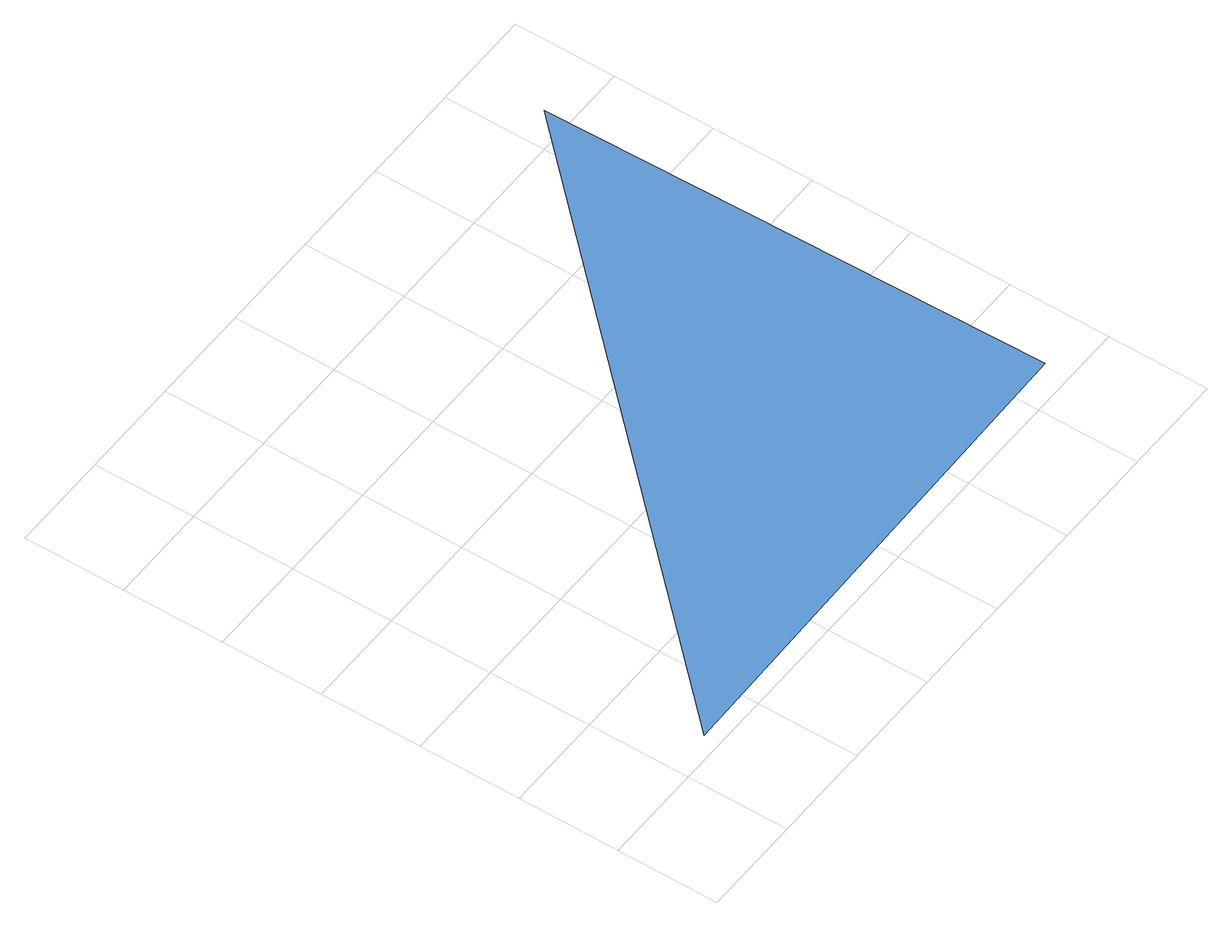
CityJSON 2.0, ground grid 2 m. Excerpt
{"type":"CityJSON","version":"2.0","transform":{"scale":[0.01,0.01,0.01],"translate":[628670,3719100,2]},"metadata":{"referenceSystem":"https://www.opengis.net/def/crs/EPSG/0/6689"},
"CityObjects":{
"waterbody1":{"type":"WaterBody","attributes":{"name":"福岡県津波浸水想定図","class":"1140","function":"2","WaterBodyTsunamiRiskAttribute.description":"1","WaterBodyTsunamiRiskAttribute.rank":"1"},"geometry":[{"type":"MultiSurface","lod":"1","boundaries":[[[0,1,2]]]}]}
},
"vertices":[
[92,32,1],[1091,51,1],[1072,1051,1]
]}
